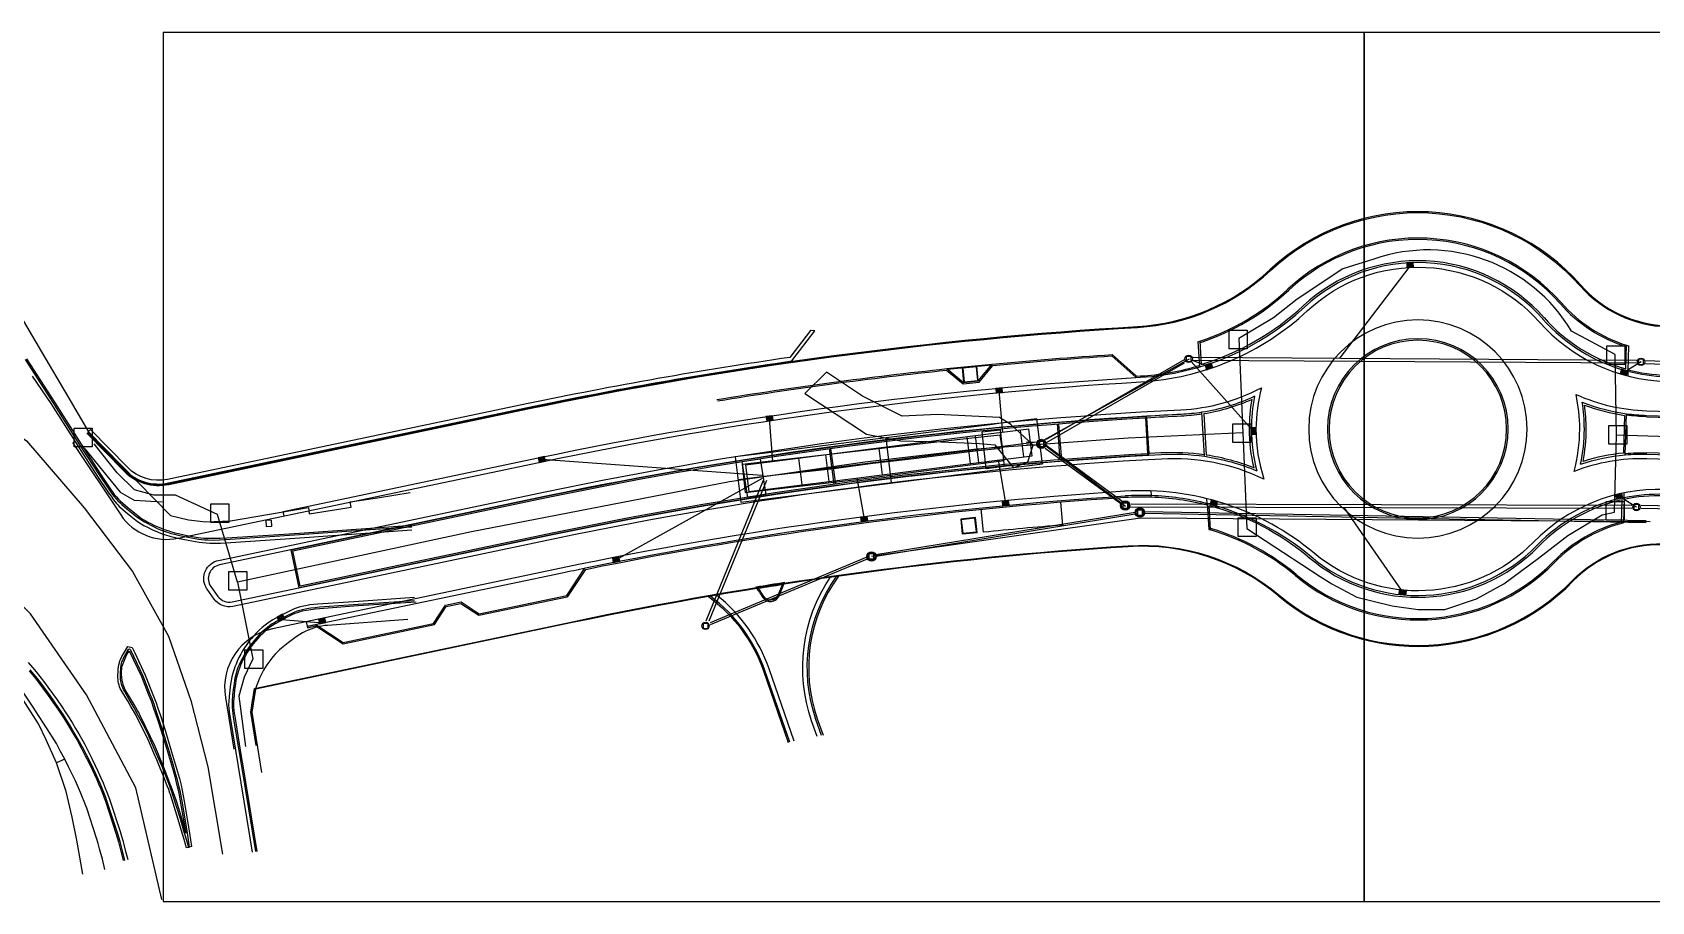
# Model space of a CAD drawing. Header units: millimetres. Extents: x 229854 to 231132, y 144419 to 144704.
# Drawn here: x 230154.3 to 230329.3, y 144479.1 to 144573.1 of the extents above; entities that cross this region are included whole.
import ezdxf

# ---------------------------------------------------------------- set-up
doc = ezdxf.new("R2010")
doc.units = ezdxf.units.MM
for name, color, linetype in [('Fond de plan1', 7, 'Continuous'), ('G - Axes BO1', 4, 'Continuous'), ('G - Bde contrebutage', 191, 'Continuous'), ('G - BO2', 5, 'Continuous'), ('G - Bordure', 40, 'Continuous'), ('G - CV', 151, 'Continuous'), ('G - Eg2302 - Av', 1, 'Continuous'), ('G - Egout EU', 22, 'Continuous'), ('G - Egout_EP', 5, 'Continuous'), ('G - Elec - CT', 62, 'Continuous'), ('G - Elec - gaine', 191, 'Continuous'), ('G - FE', 160, 'Continuous'), ('G - Mur', 1, 'Continuous'), ('G - revêtement', 252, 'Continuous'), ('G - surlargeur BO 1m1', 3, 'Continuous'), ('R - Lots terre - Lot 7', 235, 'Continuous'), ('R - Lots terre - Lot 8', 6, 'Continuous'), ('x- bassin 55m', 8, 'Continuous'), ('x-bassin 1', 8, 'Continuous'), ('x-dalle de repartition', 8, 'Continuous'), ('z-tunnel', 8, 'Continuous')]:
    doc.layers.add(name, color=color, linetype=linetype)

msp = doc.modelspace()

# ---------------------------------------------------------------- linework, layer by layer
at = {"layer": 'Fond de plan1'}
for points in [[(230139.53, 144563.93), (230139.43, 144563.87), (230145.05, 144555.43), (230148.67, 144549.74), (230152.08, 144543.96), (230155.24, 144538.56), (230158.11, 144533.73), (230160.32, 144529.93), (230169.18, 144520.88), (230171.14, 144520.4), (230173.01, 144520.18), (230175.68, 144520.29), (230184.1, 144521.72), (230184.2, 144521.05), (230188.72, 144521.78), (230188.63, 144522.34), (230191.57, 144522.79), (230195.1, 144523.37)], [(230071.01, 144540.91), (230083.06, 144542.06), (230092.38, 144542.59), (230102.75, 144543.35), (230108.8, 144543.74), (230116.97, 144543.86), (230124.2, 144542.75), (230132.57, 144540.6), (230140.24, 144537.22), (230147.08, 144533.57), (230153.61, 144528.96), (230159.86, 144521.69), (230165.09, 144514.81), (230168.97, 144507.83), (230171.38, 144500.86), (230173.22, 144493.69), (230174.81, 144484.25)], [(230153.49, 144537.75), (230156.46, 144533.08), (230159.37, 144528.53), (230161.47, 144525.27), (230162.6, 144523.6), (230162.83, 144523.28), (230163.07, 144522.97), (230163.32, 144522.67), (230163.51, 144522.46), (230163.71, 144522.26), (230163.92, 144522.07), (230164.46, 144521.61), (230165.01, 144521.16), (230165.57, 144520.73), (230165.84, 144520.54), (230166.11, 144520.35), (230166.39, 144520.18), (230166.73, 144519.99), (230167.07, 144519.81), (230167.42, 144519.64), (230167.77, 144519.48), (230168.13, 144519.33), (230168.49, 144519.19), (230168.86, 144519.06), (230169.24, 144518.94), (230169.63, 144518.84), (230170.03, 144518.74), (230171.12, 144518.53), (230172.21, 144518.33), (230172.56, 144518.28), (230172.91, 144518.24), (230173.25, 144518.23), (230173.88, 144518.22), (230174.5, 144518.24), (230175.12, 144518.27), (230183.14, 144518.81), (230190.78, 144519.35), (230195.28, 144519.66)], [(230153.63, 144537.83), (230156.64, 144533.11), (230159.52, 144528.6), (230161.62, 144525.34), (230162.71, 144523.71), (230162.91, 144523.43), (230163.12, 144523.15), (230163.35, 144522.88), (230163.57, 144522.64), (230163.79, 144522.41), (230164.03, 144522.2), (230164.58, 144521.74), (230165.13, 144521.29), (230165.69, 144520.85), (230165.93, 144520.67), (230166.18, 144520.49), (230166.44, 144520.33), (230166.75, 144520.16), (230167.07, 144519.99), (230167.4, 144519.83), (230167.72, 144519.68), (230168.11, 144519.52), (230168.5, 144519.37), (230168.89, 144519.24), (230169.29, 144519.11), (230169.68, 144519), (230170.07, 144518.91), (230171.13, 144518.69), (230172.19, 144518.49), (230172.49, 144518.45), (230172.78, 144518.42), (230173.08, 144518.41), (230173.82, 144518.41), (230174.55, 144518.43), (230175.28, 144518.47), (230183.15, 144518.96), (230190.81, 144519.49), (230195.28, 144519.84)], [(230154.25, 144535.95), (230156.24, 144532.99), (230159.18, 144528.39), (230161.31, 144525.1), (230162.49, 144523.34), (230162.77, 144522.95), (230163.05, 144522.56), (230163.35, 144522.18), (230163.49, 144522.01), (230163.64, 144521.86), (230163.79, 144521.72), (230164.34, 144521.25), (230164.89, 144520.8), (230165.46, 144520.36), (230165.73, 144520.16), (230166.02, 144519.98), (230166.32, 144519.8), (230166.77, 144519.56), (230167.24, 144519.33), (230167.72, 144519.13), (230168.18, 144518.94), (230168.64, 144518.78), (230169.11, 144518.63), (230169.54, 144518.52), (230169.96, 144518.42), (230171.12, 144518.2), (230172.29, 144518), (230172.67, 144517.94), (230173.05, 144517.91), (230173.43, 144517.89), (230174.02, 144517.88), (230174.6, 144517.89), (230175.19, 144517.93), (230183.19, 144518.47), (230190.78, 144518.99), (230195.3, 144519.33)], [(230168.26, 144479.33), (230165.46, 144491.43), (230160.13, 144501.48), (230154.06, 144510.23), (230147.94, 144516.27), (230142.31, 144520.29), (230136.34, 144523.15), (230129.42, 144525.66), (230120.74, 144528.72), (230113.13, 144530.94), (230107.77, 144531.69), (230098.82, 144532.15), (230091.36, 144532.67), (230082.05, 144532.28), (230073.88, 144532.34), (230052.65, 144530.52), (230039.45, 144526.6), (230033.06, 144524.17), (230026.44, 144520.53), (230019.26, 144515.85), (230005.5, 144507.82), (230013.05, 144517.66)], [(230154.91, 144498.34), (230151.7, 144503.37), (230150.3, 144505.03), (230147.8, 144507.71), (230145.37, 144509.98), (230143.35, 144511.63), (230143.4, 144511.72), (230142.01, 144512.68), (230141.91, 144512.57), (230138.98, 144514.37), (230135.41, 144516.11), (230132.61, 144517.18), (230129.67, 144518.06)], [(230195.57, 144512), (230189.54, 144511.58), (230185.14, 144511.29), (230184.7, 144511.25), (230184.27, 144511.2), (230183.83, 144511.12), (230183.4, 144511.03), (230183.09, 144510.95), (230182.79, 144510.85), (230182.49, 144510.74), (230182.2, 144510.61), (230181.55, 144510.29), (230180.91, 144509.95), (230180.27, 144509.59), (230179.98, 144509.41), (230179.7, 144509.22), (230179.42, 144509.01), (230179.1, 144508.75), (230178.79, 144508.47), (230178.49, 144508.18), (230178.21, 144507.87), (230177.94, 144507.56), (230177.68, 144507.24), (230177.44, 144506.91), (230177.21, 144506.56), (230176.99, 144506.22), (230176.79, 144505.86), (230176.59, 144505.5), (230176.42, 144505.13), (230176.28, 144504.81), (230176.15, 144504.49), (230176.03, 144504.16), (230175.93, 144503.82), (230175.83, 144503.43), (230175.75, 144503.03), (230175.68, 144502.63), (230175.6, 144501.98), (230175.53, 144501.33), (230175.49, 144500.68), (230175.48, 144500.48), (230175.48, 144500.29), (230175.49, 144500.09), (230175.53, 144499.73), (230175.57, 144499.38), (230175.63, 144499.02), (230176.52, 144493.72), (230178.01, 144484.48)], [(230195.58, 144511.66), (230189.47, 144511.24), (230185.31, 144510.95), (230184.85, 144510.9), (230184.38, 144510.85), (230183.92, 144510.77), (230183.46, 144510.68), (230183.17, 144510.61), (230182.89, 144510.52), (230182.61, 144510.41), (230182.33, 144510.29), (230181.7, 144509.97), (230181.08, 144509.65), (230180.46, 144509.31), (230180.19, 144509.14), (230179.92, 144508.96), (230179.67, 144508.77), (230179.37, 144508.51), (230179.07, 144508.25), (230178.79, 144507.97), (230178.52, 144507.69), (230178.26, 144507.39), (230178.01, 144507.08), (230177.77, 144506.77), (230177.54, 144506.44), (230177.33, 144506.1), (230177.12, 144505.75), (230176.93, 144505.39), (230176.75, 144505.03), (230176.61, 144504.73), (230176.49, 144504.42), (230176.38, 144504.11), (230176.28, 144503.79), (230176.19, 144503.44), (230176.12, 144503.08), (230176.06, 144502.71), (230175.97, 144502.07), (230175.91, 144501.43), (230175.86, 144500.79), (230175.85, 144500.57), (230175.85, 144500.35), (230175.86, 144500.12), (230175.89, 144499.78), (230175.93, 144499.43), (230175.98, 144499.08), (230176.86, 144493.77), (230178.37, 144484.55)], [(230195.75, 144511.51), (230189.47, 144511.09), (230185.29, 144510.78), (230184.82, 144510.74), (230184.36, 144510.68), (230183.89, 144510.6), (230183.43, 144510.51), (230183.17, 144510.44), (230182.9, 144510.36), (230182.64, 144510.26), (230182.39, 144510.15), (230181.75, 144509.83), (230181.13, 144509.49), (230180.51, 144509.14), (230180.23, 144508.97), (230179.95, 144508.78), (230179.69, 144508.57), (230179.41, 144508.33), (230179.13, 144508.08), (230178.87, 144507.82), (230178.61, 144507.54), (230178.37, 144507.27), (230178.14, 144506.99), (230177.92, 144506.7), (230177.71, 144506.4), (230177.5, 144506.07), (230177.29, 144505.72), (230177.1, 144505.37), (230176.92, 144505.01), (230176.78, 144504.7), (230176.65, 144504.38), (230176.53, 144504.06), (230176.43, 144503.73), (230176.34, 144503.38), (230176.27, 144503.02), (230176.21, 144502.66), (230176.13, 144502.04), (230176.06, 144501.41), (230176.01, 144500.79), (230176, 144500.59), (230176, 144500.39), (230176.01, 144500.19), (230176.05, 144499.83), (230176.09, 144499.47), (230176.14, 144499.12), (230176.83, 144494.81), (230177, 144493.81), (230178.52, 144484.55)], [(230194.84, 144509.64), (230186.17, 144508.99), (230185.87, 144508.96), (230185.56, 144508.92), (230185.26, 144508.86), (230184.96, 144508.78), (230184.67, 144508.7), (230184.38, 144508.59), (230184.07, 144508.47), (230183.77, 144508.32), (230183.47, 144508.17), (230183.18, 144508), (230182.9, 144507.82), (230182.63, 144507.63), (230181.91, 144507.09), (230181.2, 144506.53), (230180.97, 144506.33), (230180.75, 144506.12), (230180.5, 144505.86), (230180.27, 144505.58), (230180.04, 144505.3), (230179.82, 144505.01), (230179.62, 144504.74), (230179.44, 144504.45), (230179.26, 144504.16), (230179.1, 144503.87), (230178.95, 144503.58), (230178.82, 144503.29), (230178.7, 144502.99), (230178.5, 144502.46), (230178.32, 144501.91), (230178.15, 144501.37), (230178.09, 144501.12), (230178.03, 144500.86), (230177.98, 144500.6), (230177.95, 144500.35), (230177.94, 144500.16), (230177.94, 144499.98), (230177.95, 144499.79), (230177.97, 144499.61), (230179.02, 144493.08)], [(230153.79, 144504.98), (230154.27, 144504.42), (230154.68, 144503.95), (230155.07, 144503.46), (230155.45, 144502.97), (230155.95, 144502.3), (230156.44, 144501.62), (230156.93, 144500.94), (230157.4, 144500.25), (230157.87, 144499.55), (230158.23, 144498.99), (230158.59, 144498.42), (230158.94, 144497.84), (230159.28, 144497.26), (230159.61, 144496.68), (230159.88, 144496.18), (230160.14, 144495.68), (230160.4, 144495.18), (230160.73, 144494.51), (230161.05, 144493.84), (230161.36, 144493.17), (230161.66, 144492.5), (230161.9, 144491.95), (230162.14, 144491.39), (230162.32, 144490.95), (230162.5, 144490.5), (230162.61, 144490.19), (230163.76, 144486.69), (230163.91, 144486.21), (230164.05, 144485.72), (230164.31, 144484.7), (230164.57, 144483.68)], [(230153.91, 144504.09), (230154.27, 144503.66), (230154.62, 144503.22), (230154.97, 144502.78), (230155.48, 144502.09), (230155.98, 144501.4), (230156.48, 144500.7), (230157, 144499.94), (230157.51, 144499.18), (230157.85, 144498.65), (230158.18, 144498.11), (230158.64, 144497.34), (230159.09, 144496.57), (230159.54, 144495.74), (230159.97, 144494.9), (230160.35, 144494.16), (230160.71, 144493.41), (230160.97, 144492.87), (230161.22, 144492.31), (230161.42, 144491.85), (230161.62, 144491.38), (230161.83, 144490.86), (230162.03, 144490.34), (230162.16, 144489.98), (230163.3, 144486.52), (230163.44, 144486.05), (230163.57, 144485.58), (230163.84, 144484.58), (230164.09, 144483.57)], [(230164.25, 144483.58), (230164, 144484.6), (230163.74, 144485.62), (230163.61, 144486.1), (230163.46, 144486.57), (230162.32, 144490), (230162.19, 144490.38), (230161.98, 144490.92), (230161.77, 144491.45), (230161.58, 144491.9), (230161.38, 144492.36), (230161.13, 144492.92), (230160.87, 144493.48), (230160.5, 144494.24), (230160.12, 144494.99), (230159.68, 144495.83), (230159.22, 144496.66), (230158.76, 144497.46), (230158.29, 144498.26), (230157.95, 144498.79), (230157.61, 144499.32), (230157.14, 144500.03), (230156.66, 144500.73), (230156.18, 144501.42), (230155.69, 144502.1), (230155.19, 144502.77), (230154.81, 144503.25), (230154.43, 144503.72), (230154.04, 144504.19)], [(230162.11, 144482.6), (230161.83, 144483.71), (230161.53, 144484.82), (230161.37, 144485.4), (230161.19, 144485.97), (230160.14, 144489.21), (230160.04, 144489.47), (230159.87, 144489.93), (230159.69, 144490.39), (230159.47, 144490.91), (230159.25, 144491.42), (230158.92, 144492.17), (230158.57, 144492.9), (230158.18, 144493.71), (230157.77, 144494.51), (230157.32, 144495.36), (230156.86, 144496.21), (230156.62, 144496.61), (230156.38, 144497), (230156.19, 144497.29), (230154.99, 144499.15), (230154.27, 144500.25), (230152.48, 144502.97)], [(230157.77, 144494.51), (230156.87, 144494.11), (230155.74, 144496.63), (230154.91, 144498.34)], [(230159.7, 144482.1), (230159.08, 144485.76), (230158.57, 144488.26), (230157.92, 144491.04), (230156.87, 144494.11)]]:
    msp.add_lwpolyline(points, dxfattribs=at)
for points in [[(230180.07, 144520.37), (230180.11, 144519.69), (230179.56, 144519.64), (230179.52, 144520.4)], [(230166.44, 144503.59), (230167.2, 144501.71), (230167.42, 144501.16), (230167.63, 144500.6), (230167.84, 144500.04), (230168.1, 144499.24), (230168.36, 144498.45), (230168.61, 144497.65), (230169.2, 144495.68), (230169.75, 144493.87), (230169.96, 144493.15), (230170.15, 144492.43), (230170.33, 144491.7), (230170.46, 144491.13), (230170.57, 144490.56), (230170.68, 144489.99), (230171.25, 144486.53), (230171.46, 144485.07), (230171.23, 144485.01), (230171.16, 144484.98), (230170.94, 144484.94), (230170.6, 144486.09), (230170.51, 144486.42), (230170.02, 144488.01), (230169.18, 144490.7), (230169.13, 144490.86), (230169, 144491.25), (230168.85, 144491.64), (230168.44, 144492.68), (230168.02, 144493.72), (230167.72, 144494.45), (230167.41, 144495.17), (230167.11, 144495.86), (230166.8, 144496.55), (230166.63, 144496.92), (230165.5, 144499.22), (230165.4, 144499.39), (230165.31, 144499.57), (230164.92, 144500.22), (230164.53, 144500.88), (230163.97, 144501.79), (230163.87, 144501.97), (230163.77, 144502.16), (230163.69, 144502.36), (230163.63, 144502.56), (230163.58, 144502.74), (230163.54, 144502.93), (230163.52, 144503.11), (230163.51, 144503.3), (230163.51, 144503.62), (230163.53, 144503.94), (230163.55, 144504.25), (230163.58, 144504.5), (230163.62, 144504.74), (230163.67, 144504.98), (230163.71, 144505.15), (230163.78, 144505.31), (230163.93, 144505.62), (230164.11, 144505.93), (230164.58, 144506.72), (230165.05, 144506.58), (230165.35, 144506.01)], [(230166.19, 144503.53), (230166.93, 144501.67), (230167.16, 144501.08), (230167.38, 144500.49), (230167.58, 144499.9), (230167.84, 144499.14), (230168.09, 144498.38), (230168.33, 144497.61), (230168.93, 144495.66), (230169.47, 144493.87), (230169.68, 144493.15), (230169.88, 144492.42), (230170.07, 144491.69), (230170.19, 144491.13), (230170.31, 144490.56), (230170.41, 144489.99), (230170.98, 144486.54), (230171.23, 144485.01), (230171.16, 144484.98), (230170.8, 144486.18), (230170.64, 144486.72), (230170.5, 144487.26), (230170.39, 144487.67), (230170.27, 144488.07), (230169.46, 144490.62), (230169.38, 144490.88), (230169.19, 144491.39), (230169, 144491.9), (230168.65, 144492.81), (230168.28, 144493.72), (230168.2, 144493.93), (230167.07, 144496.52), (230166.81, 144497.12), (230166.53, 144497.7), (230166.23, 144498.28), (230165.75, 144499.19), (230165.25, 144500.09), (230164.74, 144500.98), (230164.21, 144501.89), (230164.12, 144502.07), (230164.03, 144502.25), (230163.96, 144502.43), (230163.9, 144502.63), (230163.85, 144502.8), (230163.82, 144502.98), (230163.8, 144503.17), (230163.79, 144503.35), (230163.79, 144503.65), (230163.8, 144503.94), (230163.82, 144504.24), (230163.84, 144504.46), (230163.87, 144504.69), (230163.91, 144504.92), (230163.94, 144505.03), (230163.99, 144505.14), (230164.15, 144505.5), (230164.33, 144505.85), (230164.61, 144506.39), (230164.76, 144506.44), (230164.86, 144506.33)], [(230166.05, 144503.45), (230166.79, 144501.59), (230167.09, 144500.82), (230167.37, 144500.03), (230167.78, 144498.82), (230168.17, 144497.6), (230168.75, 144495.71), (230169.3, 144493.92), (230169.49, 144493.28), (230169.66, 144492.64), (230169.82, 144492), (230169.98, 144491.32), (230170.12, 144490.65), (230170.25, 144489.97), (230170.87, 144486.51), (230170.42, 144488.09), (230170.12, 144489.09), (230169.81, 144490.09), (230169.67, 144490.5), (230169.53, 144490.9), (230168.55, 144493.45), (230168.43, 144493.74), (230168.13, 144494.48), (230167.81, 144495.22), (230167.52, 144495.91), (230167.22, 144496.59), (230167.05, 144496.95), (230165.88, 144499.33), (230165.76, 144499.57), (230165.64, 144499.79), (230165.26, 144500.43), (230164.88, 144501.07), (230164.37, 144501.91), (230164.26, 144502.1), (230164.17, 144502.3), (230164.1, 144502.5), (230164.03, 144502.79), (230163.97, 144503.08), (230163.93, 144503.37), (230163.91, 144503.69), (230163.91, 144504.01), (230163.93, 144504.32), (230163.95, 144504.51), (230164, 144504.69), (230164.06, 144504.86), (230164.45, 144505.77), (230164.73, 144506.24)]]:
    msp.add_lwpolyline(points, close=True, dxfattribs=at)
at = {"layer": 'G - Axes BO1'}
for points in [[(230230.55, 144524.77), (230263.16, 144528.89)], [(230247.16, 144524.4), (230246.55, 144529.26)]]:
    msp.add_lwpolyline(points, dxfattribs=at)
at = {"layer": 'G - Bde contrebutage'}
for points in [[(230326.74, 144536.48, 0.056664), (230330.88, 144535.89), (230332.71, 144535.84)], [(230173.04, 144513.08, -0.506548), (230174.38, 144516.02), (230209.7, 144523.43, -0.039382), (230278.42, 144532.3, 0.108664), (230287.13, 144534.67)], [(230287.13, 144534.67, 0.064333), (230286.55, 144530.22, 0.078782), (230287.41, 144524.81)], [(230286.4, 144533.76, -0.069481), (230280.71, 144532.03)], [(230286.4, 144533.76, 0.049441), (230286.05, 144530.22, 0.063518), (230286.63, 144525.7)], [(230320.94, 144525.63, 0.066458), (230321.55, 144530.22, 0.05381), (230321.15, 144533.96)], [(230321.15, 144533.96, 0.098929), (230328.79, 144532.2), (230344.08, 144531.76), (230350.08, 144531.59), (230351.57, 144531.55), (230357.07, 144531.39), (230375.06, 144530.87), (230393.06, 144530.36), (230400.05, 144530.16), (230406.05, 144529.99, 0.006146), (230417.08, 144529.9)], [(230321.65, 144526.42, 0.053238), (230322.05, 144530.22, 0.040613), (230321.82, 144533.13)], [(230321.82, 144533.13, 0.060644), (230326.61, 144531.88)], [(230274.73, 144531.6, 0.037261), (230209.8, 144522.95), (230174.48, 144515.53, 0.539721), (230173.56, 144513.19), (230173.56, 144513.19)], [(230280.71, 144532.03, -0.026478), (230278.45, 144531.8, 0.002117), (230274.73, 144531.6)], [(230326.61, 144531.88, 0.026503), (230328.77, 144531.7), (230332.59, 144531.59)], [(230287.41, 144524.81, 0.124795), (230276.32, 144526.98, 0.03802), (230210.76, 144518.35), (230175.95, 144511.04, -0.298937), (230173.91, 144511.84), (230173.15, 144512.91, -0.026051), (230173.04, 144513.08)], [(230173.56, 144513.19), (230174.32, 144512.13, 0.298937), (230175.85, 144511.53), (230210.66, 144518.84, -0.03726), (230274.97, 144527.41)], [(230274.97, 144527.41), (230276.29, 144527.48, -0.050896), (230280.98, 144527.27)], [(230280.98, 144527.27, -0.062548), (230286.63, 144525.7)], [(230417.11, 144524.7, -0.00617), (230405.9, 144524.79), (230399.9, 144524.96), (230392.91, 144525.16), (230374.92, 144525.67), (230356.92, 144526.19), (230351.42, 144526.35), (230349.93, 144526.39), (230343.93, 144526.56), (230328.8, 144527, 0.100759), (230320.94, 144525.63)], [(230321.65, 144526.42, -0.060455), (230326.48, 144527.43)], [(230326.48, 144527.43, -0.028501), (230328.82, 144527.5), (230332.47, 144527.39)], [(230281.28, 144522.16, 0.053846), (230275.22, 144523.03)], [(230326.35, 144522.81, -0.058931), (230330.68, 144523.19), (230332.35, 144523.14)]]:
    msp.add_lwpolyline(points, format="xyb", dxfattribs=at)
at = {"layer": 'G - BO2'}
msp.add_lwpolyline([(230262.35, 144527.33), (230261.98, 144530.21), (230259.11, 144529.84), (230258.21, 144529.73), (230242.94, 144527.8), (230234.24, 144526.69), (230231.36, 144526.33), (230231.72, 144523.45), (230234.6, 144523.82), (230243.3, 144524.92), (230258.57, 144526.85), (230259.47, 144526.97)], close=True, dxfattribs=at)
for points in [[(230255.7, 144526.49), (230255.33, 144529.37)], [(230256.59, 144526.6), (230256.23, 144529.48)], [(230261.45, 144527.22), (230261.09, 144530.09)], [(230246.18, 144525.28), (230245.81, 144528.16)], [(230237.48, 144524.18), (230237.11, 144527.06)], [(230240.42, 144524.55), (230240.06, 144527.43)]]:
    msp.add_lwpolyline(points, dxfattribs=at)
at = {"layer": 'G - Bordure'}
for points in [[(230160.14, 144529.79), (230164.16, 144525.69, 0.257967), (230169, 144524.24), (230207.82, 144532.39, -0.03697), (230273.74, 144541.21, 0.174325), (230288.11, 144547.35, -0.421806), (230321.59, 144545.71, 0.207564), (230331.03, 144541.29), (230344.34, 144540.91), (230350.34, 144540.74), (230351.84, 144540.69), (230357.33, 144540.54), (230375.33, 144540.02), (230393.32, 144539.51), (230406.31, 144539.14, 0.006104), (230417.04, 144539.05)], [(230321.67, 144545.78, 0.421806), (230288.05, 144547.43)], [(230319.53, 144543.89, 0.421806), (230289.99, 144545.34)], [(230319.42, 144543.79, 0.421806), (230290.09, 144545.23)], [(230273.73, 144541.31, 0.174325), (230288.05, 144547.43)], [(230317.7, 144542.26, 0.422051), (230291.65, 144543.54)], [(230280.47, 144539.71, 0.108214), (230289.99, 144545.34)], [(230280.48, 144539.56, 0.108546), (230290.09, 144545.23)], [(230321.67, 144545.78, 0.207564), (230331.04, 144541.39)], [(230280.47, 144539.72), (230280.62, 144537.19, 0.113992), (230291.66, 144543.55)], [(230319.42, 144543.79, 0.136615), (230326.62, 144539.12)], [(230319.53, 144543.89, 0.135934), (230326.62, 144539.28)], [(230317.69, 144542.27, 0.145632), (230326.55, 144536.74), (230326.62, 144539.28), (230326.82, 144539.21), (230326.74, 144536.48)], [(230160.21, 144529.86), (230164.23, 144525.76, 0.257986), (230168.98, 144524.34), (230207.8, 144532.49, -0.036972), (230273.74, 144541.31)], [(230228.26, 144533.41, -0.014038), (230253.13, 144536.75), (230254.94, 144535.27), (230256.53, 144535.43), (230258.01, 144537.24, -0.007287), (230271, 144538.28), (230273.64, 144535.94)], [(230228.35, 144533.27, -0.013968), (230253.08, 144536.59), (230254.89, 144535.11), (230256.61, 144535.29), (230258.09, 144537.1, -0.007217), (230270.95, 144538.13), (230273.58, 144535.79)], [(230274.47, 144535.99, 0.053471), (230280.42, 144537.08)], [(230326.75, 144536.64, 0.057137), (230330.88, 144536.04), (230332.72, 144535.99)], [(230274.73, 144531.45, -0.002117), (230278.46, 144531.65, 0.026308), (230280.72, 144531.88)], [(230328.77, 144531.55, -0.02631), (230326.6, 144531.73)], [(230280.98, 144527.42, 0.050569), (230276.28, 144527.63), (230274.96, 144527.56)], [(230326.49, 144527.58, -0.028293), (230328.82, 144527.65)], [(230214.08, 144515.05, -0.034129), (230272.4, 144522.84, -0.024979), (230275.23, 144522.88), (230275.22, 144523.03)], [(230275.23, 144522.88, -0.054154), (230281.29, 144522.01)], [(230326.35, 144522.81), (230326.27, 144520.07), (230326.07, 144520.02), (230326.14, 144522.56, 0.144964), (230317.06, 144517.5)], [(230326.34, 144522.65, -0.059423), (230330.67, 144523.04), (230332.34, 144522.99)], [(230281.28, 144522.16), (230281.44, 144519.37), (230281.64, 144519.31), (230281.49, 144521.96, -0.111724), (230292.38, 144516.26)], [(230290.9, 144514.5, 0.102226), (230281.63, 144519.47)], [(230290.81, 144514.38, 0.101697), (230281.64, 144519.31)], [(230326.07, 144520.17, 0.135587), (230318.71, 144515.89)], [(230326.07, 144520.02, 0.134878), (230318.81, 144515.78)], [(230178.47, 144496), (230177.87, 144499.61), (230178.29, 144502.18), (230212.64, 144509.39, -0.035617), (230272.73, 144517.6, -0.192565), (230289.04, 144512.27, 0.391565), (230320.78, 144513.86, -0.209272), (230330.52, 144517.79), (230343.67, 144517.42), (230349.66, 144517.25), (230351.16, 144517.2), (230356.66, 144517.05), (230374.66, 144516.53), (230392.65, 144516.02), (230405.69, 144515.65, 0.006185), (230417.14, 144515.55)], [(230272.74, 144517.5, 0.035617), (230212.67, 144509.29), (230178.38, 144502.09), (230177.97, 144499.61), (230178.56, 144496.01)], [(230288.98, 144512.19, 0.192565), (230272.74, 144517.5)], [(230292.24, 144516.38, 0.394587), (230317.07, 144517.5)], [(230330.52, 144517.7, 0.209272), (230320.85, 144513.79)], [(230290.81, 144514.38, 0.391565), (230318.81, 144515.78)], [(230290.9, 144514.5, 0.391565), (230318.71, 144515.89)], [(230239.59, 144497.08), (230238.98, 144498.83, -0.24302), (230241.19, 144514.28), (230241.4, 144514.31, 0.245259), (230239.12, 144498.88), (230239.74, 144497.11)], [(230288.98, 144512.19, 0.391565), (230320.85, 144513.79)], [(230236.14, 144496.35), (230233.44, 144504.11, 0.149675), (230227.56, 144512.15), (230227.35, 144512.11, -0.151836), (230233.3, 144504.06), (230235.99, 144496.32)]]:
    msp.add_lwpolyline(points, format="xyb", dxfattribs=at)
for points in [[(230313.82, 144530.22, 1), (230294.28, 144530.22, 1)], [(230313.65, 144530.22, 1), (230294.45, 144530.22, 1)], [(230281.18, 144527.44, -0.05664), (230286.34, 144526.04, -0.058067), (230285.85, 144530.22, -0.044122), (230286.13, 144533.42, -0.062915), (230280.92, 144531.86)], [(230321.91, 144526.72, 0.048452), (230322.25, 144530.22, 0.035833), (230322.07, 144532.82, 0.054256), (230326.4, 144531.7), (230326.29, 144527.62, 0.054084)], [(230274.82, 144527.4, 0.037174), (230210.66, 144518.84), (230183.1, 144513.05), (230182.24, 144517.16), (230209.8, 144522.95, -0.037176), (230274.58, 144531.59, -0.414517), (230274.73, 144531.45), (230274.96, 144527.56, -0.413907)], [(230274.81, 144527.55, 0.037174), (230210.63, 144518.98), (230183.22, 144513.23), (230182.42, 144517.04), (230209.83, 144522.8, -0.037176), (230274.59, 144531.44)], [(230235.6, 144513.61, 0.001854), (230232.48, 144513.12, -0.014544), (230233.22, 144512.02, 0.616026), (230235, 144512.2, -0.017911)], [(230235.35, 144513.42, 0.014663), (230234.86, 144512.25, -0.616026), (230233.34, 144512.1, 0.011901), (230232.74, 144513.01, -0.001548)]]:
    msp.add_lwpolyline(points, format="xyb", close=True, dxfattribs=at)
for points in [[(230280.27, 144539.65), (230280.47, 144539.71)], [(230280.27, 144539.65), (230280.43, 144536.93)], [(230253.13, 144536.75), (230258.01, 144537.24)], [(230253.2, 144536.7), (230257.96, 144537.17)], [(230273.64, 144535.94), (230274.05, 144535.97)], [(230274.05, 144535.97), (230274.47, 144535.99), (230274.48, 144535.85)], [(230274.97, 144527.41), (230274.73, 144531.57)], [(230280.98, 144527.27), (230280.71, 144532.03)], [(230326.48, 144527.43), (230326.61, 144531.88)], [(230328.77, 144531.55), (230332.59, 144531.44)], [(230265.04, 144530.78), (230265.36, 144526.89)], [(230265.19, 144530.79), (230265.51, 144526.9)], [(230240.96, 144524.24), (230240.43, 144528.1)], [(230241.11, 144524.26), (230240.58, 144528.12)], [(230332.48, 144527.54), (230328.82, 144527.65)], [(230183.98, 144508.89), (230184.01, 144508.74), (230184.89, 144508.93), (230187.85, 144506.99), (230197.73, 144509.07), (230199.01, 144511.03), (230200.58, 144511.36), (230202.54, 144510.08), (230212.08, 144512.08), (230212.14, 144512.1), (230214.08, 144515.05)], [(230184.12, 144508.92), (230184.92, 144509.09), (230187.88, 144507.15), (230197.64, 144509.2), (230198.92, 144511.17), (230200.61, 144511.52), (230202.57, 144510.24), (230212.05, 144512.23), (230212.05, 144512.23), (230213.95, 144515.13)]]:
    msp.add_lwpolyline(points, dxfattribs=at)
for points in [[(230254.94, 144535.27), (230256.53, 144535.43), (230256.37, 144537.02), (230254.78, 144536.86)], [(230254.99, 144535.34), (230256.47, 144535.48), (230256.32, 144536.96), (230254.85, 144536.81)], [(230256.22, 144520.64), (230254.63, 144520.48), (230254.8, 144518.89), (230256.39, 144519.05)], [(230256.17, 144520.58), (230254.69, 144520.42), (230254.85, 144518.95), (230256.32, 144519.11)]]:
    msp.add_lwpolyline(points, close=True, dxfattribs=at)
at = {"layer": 'G - CV'}
for points in [[(230279.67, 144537.81, -1), (230278.87, 144537.81, -1)], [(230328.58, 144537.49, -1), (230327.78, 144537.49, -1)], [(230263.85, 144528.61, -1), (230262.85, 144528.61, -1)], [(230263.75, 144528.61, -1), (230262.95, 144528.61, -1)], [(230272.91, 144521.95, -1), (230271.91, 144521.95, -1)], [(230272.81, 144521.95, -1), (230272.01, 144521.95, -1)], [(230274.5, 144521.19, -1), (230273.5, 144521.19, -1)], [(230274.4, 144521.19, -1), (230273.6, 144521.19, -1)], [(230328.08, 144521.79, -1), (230327.28, 144521.79, -1)], [(230245.48, 144516.44, -1), (230244.48, 144516.44, -1)], [(230245.38, 144516.44, -1), (230244.58, 144516.44, -1)], [(230227.44, 144508.94, -1), (230226.64, 144508.94, -1)]]:
    msp.add_lwpolyline(points, format="xyb", close=True, dxfattribs=at)
for points in [[(230279, 144537.54), (230279.54, 144537.54), (230279.54, 144538.08), (230279, 144538.08)], [(230327.9, 144537.21), (230328.45, 144537.21), (230328.45, 144537.76), (230327.9, 144537.76)], [(230263.08, 144528.34), (230263.62, 144528.34), (230263.62, 144528.89), (230263.08, 144528.89)], [(230272.14, 144521.68), (230272.68, 144521.68), (230272.68, 144522.22), (230272.14, 144522.22)], [(230273.73, 144520.92), (230274.27, 144520.92), (230274.27, 144521.46), (230273.73, 144521.46)], [(230327.41, 144521.52), (230327.95, 144521.52), (230327.95, 144522.06), (230327.41, 144522.06)], [(230244.71, 144516.17), (230245.25, 144516.17), (230245.25, 144516.71), (230244.71, 144516.71)], [(230226.77, 144508.66), (230227.31, 144508.66), (230227.31, 144509.21), (230226.77, 144509.21)]]:
    msp.add_lwpolyline(points, close=True, dxfattribs=at)
at = {"layer": 'G - Eg2302 - Av'}
for points in [[(230303.07, 144547.69), (230295.6, 144537.91)], [(230303, 144547.74), (230302.98, 144548.14)], [(230303.05, 144548.14), (230303.07, 144547.74)], [(230303.15, 144547.75), (230303.12, 144548.15)], [(230303.2, 144548.15), (230303.22, 144547.75)], [(230303.3, 144547.75), (230303.27, 144548.15)], [(230303.35, 144548.16), (230303.37, 144547.76)], [(230303.45, 144547.76), (230303.42, 144548.16)], [(230279.54, 144537.54), (230286.1, 144530.16)], [(230279.65, 144537.67), (230281.09, 144537.13)], [(230281.31, 144536.73), (230281.19, 144537.11)], [(230281.26, 144537.13), (230281.38, 144536.75)], [(230281.46, 144536.78), (230281.33, 144537.16)], [(230281.4, 144537.18), (230281.53, 144536.8)], [(230281.6, 144536.82), (230281.47, 144537.2)], [(230281.54, 144537.23), (230281.67, 144536.85)], [(230281.74, 144536.87), (230281.61, 144537.25)], [(230326.05, 144536.21), (230326.16, 144536.59)], [(230326.23, 144536.57), (230326.13, 144536.19)], [(230326.2, 144536.17), (230326.31, 144536.55)], [(230326.38, 144536.53), (230326.27, 144536.15)], [(230328.18, 144537.49), (230326.32, 144536.34)], [(230326.34, 144536.13), (230326.45, 144536.51)], [(230326.52, 144536.49), (230326.42, 144536.11)], [(230326.49, 144536.09), (230326.59, 144536.47)], [(230258.58, 144534.18), (230258.54, 144534.58)], [(230258.62, 144534.59), (230258.66, 144534.19)], [(230258.73, 144534.19), (230258.69, 144534.59)], [(230258.77, 144534.6), (230258.81, 144534.2)], [(230258.88, 144534.21), (230258.84, 144534.61)], [(230258.92, 144534.61), (230258.96, 144534.21)], [(230259.03, 144534.22), (230258.99, 144534.62)], [(230259.18, 144529.85), (230258.79, 144534.4)], [(230233.77, 144531.13), (230233.71, 144531.53)], [(230233.78, 144531.54), (230233.84, 144531.14)], [(230233.91, 144531.16), (230233.85, 144531.55)], [(230233.93, 144531.56), (230233.99, 144531.17)], [(230234.3, 144526.7), (230233.96, 144531.36)], [(230234.06, 144531.18), (230234, 144531.57)], [(230234.08, 144531.58), (230234.14, 144531.19)], [(230234.21, 144531.2), (230234.15, 144531.6)], [(230286.5, 144530.25), (230286.1, 144530.24)], [(230286.1, 144530.16), (230286.5, 144530.17)], [(230286.5, 144530.1), (230286.1, 144530.09)], [(230286.1, 144530.01), (230286.5, 144530.02)], [(230286.51, 144529.95), (230286.11, 144529.94)], [(230286.11, 144529.86), (230286.51, 144529.87)], [(230286.51, 144529.8), (230286.11, 144529.79)], [(230209.16, 144526.69), (230209.08, 144527.09)], [(230209.15, 144527.1), (230209.23, 144526.71)], [(230209.31, 144526.73), (230209.22, 144527.12)], [(230209.3, 144527.13), (230209.38, 144526.74)], [(230233.16, 144525.18), (230209.34, 144526.94)], [(230209.45, 144526.76), (230209.37, 144527.15)], [(230209.44, 144527.16), (230209.53, 144526.77)], [(230209.6, 144526.79), (230209.52, 144527.18)], [(230258.66, 144526.86), (230259.48, 144522.21)], [(230233.16, 144524.88), (230217.38, 144516.08)], [(230243.39, 144524.93), (230244.19, 144520.49)], [(230259.28, 144521.99), (230259.24, 144522.39)], [(230259.32, 144522.4), (230259.35, 144522)], [(230259.43, 144522.01), (230259.39, 144522.4)], [(230259.46, 144522.41), (230259.5, 144522.01)], [(230259.58, 144522.02), (230259.54, 144522.42)], [(230259.61, 144522.42), (230259.65, 144522.03)], [(230259.73, 144522.03), (230259.69, 144522.43)], [(230281.83, 144522.48), (230281.73, 144522.09)], [(230281.8, 144522.07), (230281.9, 144522.46)], [(230281.98, 144522.44), (230281.87, 144522.05)], [(230281.94, 144522.03), (230282.05, 144522.42)], [(230282.12, 144522.4), (230282.02, 144522.01)], [(230282.09, 144521.99), (230282.19, 144522.38)], [(230282.27, 144522.36), (230282.16, 144521.97)], [(230325.65, 144522.7), (230325.56, 144523.08)], [(230325.63, 144523.1), (230325.72, 144522.71)], [(230325.8, 144522.73), (230325.71, 144523.12)], [(230325.78, 144523.14), (230325.87, 144522.75)], [(230327.68, 144521.79), (230325.82, 144522.94)], [(230325.94, 144522.76), (230325.85, 144523.15)], [(230325.93, 144523.17), (230326.02, 144522.78)], [(230326.09, 144522.8), (230326, 144523.19)], [(230244, 144520.26), (230243.94, 144520.66)], [(230244.02, 144520.67), (230244.07, 144520.27)], [(230244.14, 144520.28), (230244.09, 144520.68)], [(230244.17, 144520.69), (230244.22, 144520.29)], [(230244.29, 144520.3), (230244.24, 144520.7)], [(230244.32, 144520.71), (230244.37, 144520.31)], [(230244.44, 144520.32), (230244.39, 144520.71)], [(230281.3, 144522.09), (230281.63, 144522.21)], [(230302.27, 144512.81), (230296.09, 144521.73)], [(230217.19, 144515.87), (230217.11, 144516.27)], [(230217.18, 144516.28), (230217.26, 144515.89)], [(230217.33, 144515.9), (230217.26, 144516.3)], [(230217.33, 144516.31), (230217.41, 144515.92)], [(230217.48, 144515.93), (230217.4, 144516.32)], [(230217.48, 144516.34), (230217.55, 144515.95)], [(230217.63, 144515.96), (230217.55, 144516.35)], [(230302.2, 144512.77), (230302.16, 144512.37)], [(230302.23, 144512.36), (230302.27, 144512.76)], [(230302.35, 144512.76), (230302.31, 144512.36)], [(230302.38, 144512.35), (230302.42, 144512.75)], [(230302.5, 144512.74), (230302.46, 144512.34)], [(230302.53, 144512.34), (230302.57, 144512.73)], [(230302.65, 144512.73), (230302.61, 144512.33)], [(230181.14, 144510.07), (230181.33, 144509.71)], [(230181.39, 144509.75), (230181.21, 144510.1)], [(230181, 144509.54), (230180.81, 144509.89)], [(230180.88, 144509.93), (230181.06, 144509.57)], [(230181.13, 144509.61), (230180.94, 144509.96)], [(230181.01, 144510), (230181.19, 144509.64)], [(230181.26, 144509.68), (230181.07, 144510.03)], [(230185.64, 144509.24), (230181.22, 144509.6)], [(230185.41, 144509.24), (230185.33, 144509.63)], [(230185.4, 144509.65), (230185.48, 144509.26)], [(230185.56, 144509.27), (230185.47, 144509.66)], [(230185.55, 144509.68), (230185.63, 144509.29)], [(230185.7, 144509.3), (230185.62, 144509.69)], [(230185.7, 144509.71), (230185.78, 144509.32)], [(230185.85, 144509.33), (230185.77, 144509.73)]]:
    msp.add_lwpolyline(points, dxfattribs=at)
for points in [[(230302.87, 144547.68), (230303.57, 144547.72), (230303.55, 144548.22), (230302.85, 144548.18)], [(230302.92, 144547.74), (230303.52, 144547.77), (230303.5, 144548.17), (230302.9, 144548.13)], [(230281.21, 144536.64), (230281.87, 144536.86), (230281.72, 144537.34), (230281.05, 144537.12)], [(230281.24, 144536.71), (230281.81, 144536.9), (230281.69, 144537.27), (230281.12, 144537.09)], [(230325.92, 144536.19), (230326.6, 144536.01), (230326.73, 144536.49), (230326.05, 144536.68)], [(230325.98, 144536.23), (230326.56, 144536.07), (230326.67, 144536.45), (230326.09, 144536.62)], [(230258.46, 144534.12), (230259.16, 144534.18), (230259.11, 144534.68), (230258.42, 144534.62)], [(230258.51, 144534.17), (230259.1, 144534.23), (230259.07, 144534.63), (230258.47, 144534.57)], [(230233.65, 144531.07), (230234.34, 144531.17), (230234.27, 144531.66), (230233.57, 144531.56)], [(230233.69, 144531.12), (230234.28, 144531.21), (230234.22, 144531.61), (230233.63, 144531.52)], [(230286.56, 144529.68), (230286.55, 144530.37), (230286.05, 144530.36), (230286.06, 144529.66)], [(230286.51, 144529.72), (230286.5, 144530.32), (230286.1, 144530.31), (230286.11, 144529.71)], [(230209.05, 144526.62), (230209.73, 144526.76), (230209.63, 144527.25), (230208.94, 144527.11)], [(230209.09, 144526.68), (230209.67, 144526.8), (230209.59, 144527.19), (230209, 144527.07)], [(230259.16, 144521.93), (230259.86, 144522), (230259.81, 144522.49), (230259.11, 144522.43)], [(230259.2, 144521.98), (230259.8, 144522.04), (230259.76, 144522.44), (230259.17, 144522.38)], [(230282.4, 144522.37), (230281.72, 144522.56), (230281.59, 144522.07), (230282.27, 144521.89)], [(230282.34, 144522.34), (230281.76, 144522.5), (230281.65, 144522.11), (230282.23, 144521.95)], [(230325.54, 144522.62), (230326.22, 144522.78), (230326.11, 144523.26), (230325.43, 144523.1)], [(230325.58, 144522.68), (230326.16, 144522.81), (230326.07, 144523.2), (230325.49, 144523.07)], [(230243.88, 144520.2), (230244.57, 144520.28), (230244.51, 144520.78), (230243.81, 144520.69)], [(230243.92, 144520.25), (230244.52, 144520.33), (230244.47, 144520.72), (230243.87, 144520.65)], [(230217.07, 144515.8), (230217.76, 144515.94), (230217.66, 144516.43), (230216.98, 144516.29)], [(230217.11, 144515.86), (230217.7, 144515.98), (230217.63, 144516.37), (230217.04, 144516.25)], [(230302.08, 144512.83), (230302.77, 144512.76), (230302.73, 144512.27), (230302.03, 144512.33)], [(230302.12, 144512.78), (230302.72, 144512.72), (230302.68, 144512.32), (230302.08, 144512.38)], [(230180.91, 144509.44), (230181.53, 144509.76), (230181.29, 144510.2), (230180.68, 144509.88)], [(230180.93, 144509.5), (230181.46, 144509.78), (230181.27, 144510.14), (230180.74, 144509.86)], [(230185.3, 144509.17), (230185.98, 144509.31), (230185.88, 144509.8), (230185.2, 144509.66)], [(230185.34, 144509.23), (230185.92, 144509.35), (230185.84, 144509.74), (230185.25, 144509.62)]]:
    msp.add_lwpolyline(points, close=True, dxfattribs=at)
at = {"layer": 'G - Egout EU'}
for points in [[(230273.5, 144521.21), (230245.46, 144516.62)], [(230273.5, 144521.01), (230245.49, 144516.43)], [(230328.74, 144520.28), (230274.5, 144521.28)], [(230328.73, 144520.08), (230274.5, 144521.08)], [(230244.49, 144516.35), (230227.54, 144509.25)], [(230244.52, 144516.14), (230227.54, 144509.04)]]:
    msp.add_lwpolyline(points, dxfattribs=at)
at = {"layer": 'G - Egout_EP'}
for points in [[(230303.07, 144547.69), (230295.6, 144537.91)], [(230278.78, 144537.7), (230263.85, 144529.08)], [(230278.8, 144537.36), (230263.85, 144528.72)], [(230279.54, 144537.54), (230286.1, 144530.16)], [(230279.65, 144537.67), (230281.09, 144537.13)], [(230327.68, 144537.65), (230279.76, 144537.96)], [(230327.67, 144537.33), (230279.79, 144537.65)], [(230328.18, 144537.49), (230326.32, 144536.34)], [(230328.67, 144537.32), (230360.27, 144536.14)], [(230328.68, 144537.63), (230360.27, 144536.46)], [(230259.18, 144529.85), (230258.79, 144534.4)], [(230234.3, 144526.7), (230233.96, 144531.36)], [(230262.85, 144528.78), (230261.73, 144528.8)], [(230262.85, 144528.47), (230261.73, 144528.49)], [(230271.92, 144522.12), (230263.77, 144528.11)], [(230272.1, 144522.38), (230263.85, 144528.44)], [(230233.16, 144525.18), (230209.34, 144526.94)], [(230258.66, 144526.86), (230259.48, 144522.21)], [(230233.16, 144524.88), (230217.38, 144516.08)], [(230233.28, 144524.66), (230227.07, 144509.44)], [(230233.62, 144524.66), (230227.41, 144509.44)], [(230243.39, 144524.93), (230244.19, 144520.49)], [(230327.68, 144521.79), (230325.82, 144522.94)], [(230327.17, 144521.63), (230272.91, 144521.79)], [(230327.19, 144521.95), (230273.06, 144522.11)], [(230281.3, 144522.09), (230281.63, 144522.21)], [(230302.27, 144512.81), (230296.09, 144521.73)], [(230349.81, 144521.53), (230328.18, 144521.94)], [(230349.81, 144521.21), (230328.18, 144521.62)], [(230185.64, 144509.24), (230181.22, 144509.6)]]:
    msp.add_lwpolyline(points, dxfattribs=at)
at = {"layer": 'G - Egout_EP', "color": 7}
for points in [[(230302.87, 144547.68), (230303.57, 144547.72), (230303.55, 144548.22), (230302.85, 144548.18)], [(230302.92, 144547.74), (230303.52, 144547.77), (230303.5, 144548.17), (230302.9, 144548.13)], [(230281.21, 144536.64), (230281.87, 144536.86), (230281.72, 144537.34), (230281.05, 144537.12)], [(230281.24, 144536.71), (230281.81, 144536.9), (230281.69, 144537.27), (230281.12, 144537.09)], [(230325.92, 144536.19), (230326.6, 144536.01), (230326.73, 144536.49), (230326.05, 144536.68)], [(230325.98, 144536.23), (230326.56, 144536.07), (230326.67, 144536.45), (230326.09, 144536.62)], [(230258.46, 144534.12), (230259.16, 144534.18), (230259.11, 144534.68), (230258.42, 144534.62)], [(230258.51, 144534.17), (230259.1, 144534.23), (230259.07, 144534.63), (230258.47, 144534.57)], [(230233.65, 144531.07), (230234.34, 144531.17), (230234.27, 144531.66), (230233.57, 144531.56)], [(230233.69, 144531.12), (230234.28, 144531.21), (230234.22, 144531.61), (230233.63, 144531.52)], [(230286.56, 144529.68), (230286.55, 144530.37), (230286.05, 144530.36), (230286.06, 144529.66)], [(230286.51, 144529.72), (230286.5, 144530.32), (230286.1, 144530.31), (230286.11, 144529.71)], [(230209.05, 144526.62), (230209.73, 144526.76), (230209.63, 144527.25), (230208.94, 144527.11)], [(230209.09, 144526.68), (230209.67, 144526.8), (230209.59, 144527.19), (230209, 144527.07)], [(230259.16, 144521.93), (230259.86, 144522), (230259.81, 144522.49), (230259.11, 144522.43)], [(230259.2, 144521.98), (230259.8, 144522.04), (230259.76, 144522.44), (230259.17, 144522.38)], [(230282.4, 144522.37), (230281.72, 144522.56), (230281.59, 144522.07), (230282.27, 144521.89)], [(230282.34, 144522.34), (230281.76, 144522.5), (230281.65, 144522.11), (230282.23, 144521.95)], [(230325.54, 144522.62), (230326.22, 144522.78), (230326.11, 144523.26), (230325.43, 144523.1)], [(230325.58, 144522.68), (230326.16, 144522.81), (230326.07, 144523.2), (230325.49, 144523.07)], [(230243.88, 144520.2), (230244.57, 144520.28), (230244.51, 144520.78), (230243.81, 144520.69)], [(230243.92, 144520.25), (230244.52, 144520.33), (230244.47, 144520.72), (230243.87, 144520.65)], [(230217.07, 144515.8), (230217.76, 144515.94), (230217.66, 144516.43), (230216.98, 144516.29)], [(230217.11, 144515.86), (230217.7, 144515.98), (230217.63, 144516.37), (230217.04, 144516.25)], [(230302.08, 144512.83), (230302.77, 144512.76), (230302.73, 144512.27), (230302.03, 144512.33)], [(230302.12, 144512.78), (230302.72, 144512.72), (230302.68, 144512.32), (230302.08, 144512.38)], [(230180.91, 144509.44), (230181.53, 144509.76), (230181.29, 144510.2), (230180.68, 144509.88)], [(230180.93, 144509.5), (230181.46, 144509.78), (230181.27, 144510.14), (230180.74, 144509.86)], [(230185.3, 144509.17), (230185.98, 144509.31), (230185.88, 144509.8), (230185.2, 144509.66)], [(230185.34, 144509.23), (230185.92, 144509.35), (230185.84, 144509.74), (230185.25, 144509.62)]]:
    msp.add_lwpolyline(points, close=True, dxfattribs=at)
for points in [[(230303, 144547.74), (230302.98, 144548.14)], [(230303.05, 144548.14), (230303.07, 144547.74)], [(230303.15, 144547.75), (230303.12, 144548.15)], [(230303.2, 144548.15), (230303.22, 144547.75)], [(230303.3, 144547.75), (230303.27, 144548.15)], [(230303.35, 144548.16), (230303.37, 144547.76)], [(230303.45, 144547.76), (230303.42, 144548.16)], [(230281.31, 144536.73), (230281.19, 144537.11)], [(230281.26, 144537.13), (230281.38, 144536.75)], [(230281.46, 144536.78), (230281.33, 144537.16)], [(230281.4, 144537.18), (230281.53, 144536.8)], [(230281.6, 144536.82), (230281.47, 144537.2)], [(230281.54, 144537.23), (230281.67, 144536.85)], [(230281.74, 144536.87), (230281.61, 144537.25)], [(230326.05, 144536.21), (230326.16, 144536.59)], [(230326.23, 144536.57), (230326.13, 144536.19)], [(230326.2, 144536.17), (230326.31, 144536.55)], [(230326.38, 144536.53), (230326.27, 144536.15)], [(230326.34, 144536.13), (230326.45, 144536.51)], [(230326.52, 144536.49), (230326.42, 144536.11)], [(230326.49, 144536.09), (230326.59, 144536.47)], [(230258.58, 144534.18), (230258.54, 144534.58)], [(230258.62, 144534.59), (230258.66, 144534.19)], [(230258.73, 144534.19), (230258.69, 144534.59)], [(230258.77, 144534.6), (230258.81, 144534.2)], [(230258.88, 144534.21), (230258.84, 144534.61)], [(230258.92, 144534.61), (230258.96, 144534.21)], [(230259.03, 144534.22), (230258.99, 144534.62)], [(230233.77, 144531.13), (230233.71, 144531.53)], [(230233.78, 144531.54), (230233.84, 144531.14)], [(230233.91, 144531.16), (230233.85, 144531.55)], [(230233.93, 144531.56), (230233.99, 144531.17)], [(230234.06, 144531.18), (230234, 144531.57)], [(230234.08, 144531.58), (230234.14, 144531.19)], [(230234.21, 144531.2), (230234.15, 144531.6)], [(230286.5, 144530.25), (230286.1, 144530.24)], [(230286.1, 144530.16), (230286.5, 144530.17)], [(230286.5, 144530.1), (230286.1, 144530.09)], [(230286.1, 144530.01), (230286.5, 144530.02)], [(230286.51, 144529.95), (230286.11, 144529.94)], [(230286.11, 144529.86), (230286.51, 144529.87)], [(230286.51, 144529.8), (230286.11, 144529.79)], [(230209.16, 144526.69), (230209.08, 144527.09)], [(230209.15, 144527.1), (230209.23, 144526.71)], [(230209.31, 144526.73), (230209.22, 144527.12)], [(230209.3, 144527.13), (230209.38, 144526.74)], [(230209.45, 144526.76), (230209.37, 144527.15)], [(230209.44, 144527.16), (230209.53, 144526.77)], [(230209.6, 144526.79), (230209.52, 144527.18)], [(230259.28, 144521.99), (230259.24, 144522.39)], [(230259.32, 144522.4), (230259.35, 144522)], [(230259.43, 144522.01), (230259.39, 144522.4)], [(230259.46, 144522.41), (230259.5, 144522.01)], [(230259.58, 144522.02), (230259.54, 144522.42)], [(230259.61, 144522.42), (230259.65, 144522.03)], [(230259.73, 144522.03), (230259.69, 144522.43)], [(230281.83, 144522.48), (230281.73, 144522.09)], [(230281.8, 144522.07), (230281.9, 144522.46)], [(230281.98, 144522.44), (230281.87, 144522.05)], [(230281.94, 144522.03), (230282.05, 144522.42)], [(230282.12, 144522.4), (230282.02, 144522.01)], [(230282.09, 144521.99), (230282.19, 144522.38)], [(230282.27, 144522.36), (230282.16, 144521.97)], [(230325.65, 144522.7), (230325.56, 144523.08)], [(230325.63, 144523.1), (230325.72, 144522.71)], [(230325.8, 144522.73), (230325.71, 144523.12)], [(230325.78, 144523.14), (230325.87, 144522.75)], [(230325.94, 144522.76), (230325.85, 144523.15)], [(230325.93, 144523.17), (230326.02, 144522.78)], [(230326.09, 144522.8), (230326, 144523.19)], [(230244, 144520.26), (230243.94, 144520.66)], [(230244.02, 144520.67), (230244.07, 144520.27)], [(230244.14, 144520.28), (230244.09, 144520.68)], [(230244.17, 144520.69), (230244.22, 144520.29)], [(230244.29, 144520.3), (230244.24, 144520.7)], [(230244.32, 144520.71), (230244.37, 144520.31)], [(230244.44, 144520.32), (230244.39, 144520.71)], [(230217.19, 144515.87), (230217.11, 144516.27)], [(230217.18, 144516.28), (230217.26, 144515.89)], [(230217.33, 144515.9), (230217.26, 144516.3)], [(230217.33, 144516.31), (230217.41, 144515.92)], [(230217.48, 144515.93), (230217.4, 144516.32)], [(230217.48, 144516.34), (230217.55, 144515.95)], [(230217.63, 144515.96), (230217.55, 144516.35)], [(230302.2, 144512.77), (230302.16, 144512.37)], [(230302.23, 144512.36), (230302.27, 144512.76)], [(230302.35, 144512.76), (230302.31, 144512.36)], [(230302.38, 144512.35), (230302.42, 144512.75)], [(230302.5, 144512.74), (230302.46, 144512.34)], [(230302.53, 144512.34), (230302.57, 144512.73)], [(230302.65, 144512.73), (230302.61, 144512.33)], [(230181.14, 144510.07), (230181.33, 144509.71)], [(230181.39, 144509.75), (230181.21, 144510.1)], [(230181, 144509.54), (230180.81, 144509.89)], [(230180.88, 144509.93), (230181.06, 144509.57)], [(230181.13, 144509.61), (230180.94, 144509.96)], [(230181.01, 144510), (230181.19, 144509.64)], [(230181.26, 144509.68), (230181.07, 144510.03)], [(230185.41, 144509.24), (230185.33, 144509.63)], [(230185.4, 144509.65), (230185.48, 144509.26)], [(230185.56, 144509.27), (230185.47, 144509.66)], [(230185.55, 144509.68), (230185.63, 144509.29)], [(230185.7, 144509.3), (230185.62, 144509.69)], [(230185.7, 144509.71), (230185.78, 144509.32)], [(230185.85, 144509.33), (230185.77, 144509.73)]]:
    msp.add_lwpolyline(points, dxfattribs=at)
at = {"layer": 'G - Elec - CT'}
for points in [[(230283.64, 144540.91), (230285.59, 144540.91), (230285.59, 144538.88), (230283.64, 144538.88)], [(230324.49, 144539.22), (230326.44, 144539.22), (230326.44, 144537.19), (230324.49, 144537.19)], [(230158.77, 144530.33), (230160.72, 144530.33), (230160.72, 144528.31), (230158.77, 144528.31)], [(230284.06, 144530.8), (230286.01, 144530.8), (230286.01, 144528.78), (230284.06, 144528.78)], [(230324.68, 144530.62), (230326.63, 144530.62), (230326.63, 144528.6), (230324.68, 144528.6)], [(230324.4, 144522.38), (230326.36, 144522.38), (230326.36, 144520.35), (230324.4, 144520.35)], [(230173.54, 144522.14), (230175.49, 144522.14), (230175.49, 144520.12), (230173.54, 144520.12)], [(230284.63, 144520.63), (230286.58, 144520.63), (230286.58, 144518.6), (230284.63, 144518.6)], [(230175.51, 144514.82), (230177.46, 144514.82), (230177.46, 144512.8), (230175.51, 144512.8)], [(230177.22, 144506.36), (230179.17, 144506.36), (230179.17, 144504.34), (230177.22, 144504.34)]]:
    msp.add_lwpolyline(points, close=True, dxfattribs=at)
at = {"layer": 'G - Elec - gaine'}
msp.add_lwpolyline([(230441.31, 144527.87), (230408.26, 144527.35), (230379.75, 144527.95), (230351.59, 144528.74), (230325.54, 144529.55), (230325.39, 144538.27), (230320.67, 144540.79, 0.35543), (230299.3, 144548.6), (230295.95, 144547.53), (230291.01, 144544.25), (230288.44, 144542.23), (230284.7, 144540.02), (230285.14, 144529.81), (230272.74, 144529.22), (230256.37, 144528.03), (230244.26, 144526.64), (230229.64, 144524.5), (230201.75, 144519.11), (230176.45, 144513.65), (230174.28, 144520.98), (230169.72, 144523.07)], format="xyb", dxfattribs=at)
for points in [[(230285.14, 144529.81), (230285.55, 144519.47), (230293.48, 144514.29), (230294.76, 144513.49), (230297.44, 144512.05), (230301.26, 144511.1), (230304.08, 144510.69), (230306.97, 144510.69), (230310.38, 144511.87), (230313.34, 144513.49), (230317.09, 144516.25), (230320.25, 144518.72), (230323.98, 144520.93), (230325.31, 144521.23), (230325.54, 144529.55)], [(230159.95, 144528.08), (230163.77, 144523.38), (230165.25, 144522.54), (230168.29, 144522.34)], [(230169.72, 144523.07), (230167.39, 144523.07), (230165.29, 144523.64), (230163.43, 144525.5), (230160.95, 144528.61)], [(230176.45, 144513.65), (230178.11, 144505.39), (230177.15, 144503.4), (230176.57, 144501.33), (230177.3, 144495.88)]]:
    msp.add_lwpolyline(points, dxfattribs=at)
at = {"layer": 'G - FE'}
for points in [[(230158.6, 144528.76), (230163.82, 144520.93, 0.304315), (230170.02, 144518.42), (230209.03, 144526.62, -0.037024), (230274.09, 144535.32, 0.174325), (230292.13, 144543.03, -0.421806), (230317.17, 144541.81, 0.207564), (230330.86, 144535.39), (230344.17, 144535.01), (230350.17, 144534.84), (230351.67, 144534.8), (230357.16, 144534.64), (230375.16, 144534.12), (230393.15, 144533.61), (230406.14, 144533.24, 0.006131), (230417.07, 144533.15)], [(230317.55, 144542.13, 0.422053), (230291.79, 144543.4)], [(230274.06, 144535.82, 0.174325), (230291.79, 144543.4)], [(230317.54, 144542.14, 0.149146), (230326.74, 144536.48)], [(230181.47, 144520.83), (230181.37, 144521.32), (230208.93, 144527.1, -0.037024), (230274.06, 144535.82)], [(230417.12, 144521.45, -0.006175), (230405.81, 144521.54), (230392.82, 144521.92), (230374.82, 144522.43), (230356.83, 144522.94), (230351.33, 144523.1), (230349.83, 144523.14), (230343.84, 144523.32), (230330.69, 144523.69, 0.209272), (230316.56, 144517.99, -0.391565), (230292.83, 144516.8, 0.192565), (230272.35, 144523.49, 0.035617), (230211.43, 144515.17), (230180.21, 144508.61, 0.401283), (230175.13, 144501.19), (230176.05, 144495.6)], [(230214.05, 144515.2, -0.034129), (230272.39, 144522.99)], [(230275.22, 144523.03, 0.024865), (230272.39, 144522.99)], [(230326.35, 144522.81, 0.14851), (230316.92, 144517.64)], [(230292.51, 144516.41, 0.112048), (230281.28, 144522.16)], [(230292.5, 144516.42, 0.391807), (230316.93, 144517.64)], [(230183.98, 144508.89), (230211.54, 144514.68, -0.001486), (230214.05, 144515.2)], [(230239.1, 144496.98), (230238.51, 144498.67, -0.235952), (230240.52, 144514.18)], [(230239.59, 144497.08), (230238.98, 144498.83, -0.24302), (230241.19, 144514.28)], [(230236.14, 144496.35), (230233.44, 144504.11, 0.149675), (230227.56, 144512.15)], [(230236.63, 144496.46), (230233.91, 144504.28, 0.142846), (230228.23, 144512.26)]]:
    msp.add_lwpolyline(points, format="xyb", dxfattribs=at)
for points in [[(230326.74, 144536.48), (230326.74, 144535.97)], [(230275.19, 144523.53), (230275.22, 144523.03)], [(230281.28, 144522.16), (230281.25, 144522.69)], [(230326.35, 144522.81), (230326.36, 144523.32)], [(230183.87, 144509.38), (230183.98, 144508.89)]]:
    msp.add_lwpolyline(points, dxfattribs=at)
at = {"layer": 'G - Mur'}
msp.add_lwpolyline([(230168.88, 144524.78, -0.257996), (230164.55, 144526.08), (230160.55, 144530.16), (230160.27, 144529.88), (230164.27, 144525.8, 0.257996), (230168.97, 144524.39), (230207.78, 144532.54, -0.016085), (230236.38, 144537.58), (230238.84, 144540.83), (230238.37, 144540.87), (230236.16, 144537.96, 0.016048), (230207.7, 144532.93)], format="xyb", close=True, dxfattribs=at)
at = {"layer": 'G - revêtement'}
msp.add_lwpolyline([(230315.85, 144530.22, 1), (230292.25, 144530.22, 1)], format="xyb", close=True, dxfattribs=at)
msp.add_lwpolyline([(230265.43, 144522.33), (230265.63, 144519.84, 0.005001), (230257.09, 144519.06), (230256.85, 144521.55)], format="xyb", dxfattribs=at)
at = {"layer": 'G - surlargeur BO 1m1'}
msp.add_lwpolyline([(230263.47, 144526.46), (230262.85, 144531.33), (230258.98, 144530.84), (230258.08, 144530.72), (230242.81, 144528.79), (230234.11, 144527.69), (230230.24, 144527.2), (230230.86, 144522.33)], close=True, dxfattribs=at)
at = {"layer": 'R - Lots terre - Lot 7'}
msp.add_lwpolyline([(230168.4, 144479.12), (230298.26, 144479.12), (230298.26, 144573.11), (230168.4, 144573.11)], close=True, dxfattribs=at)
at = {"layer": 'R - Lots terre - Lot 8'}
msp.add_lwpolyline([(230298.26, 144479.12), (230343.66, 144479.12), (230343.66, 144573.11), (230298.26, 144573.11)], close=True, dxfattribs=at)
at = {"layer": 'x- bassin 55m'}
for points in [[(230279.33, 144537.79, 83.58), (230263.63, 144529, 78)], [(230272.44, 144521.85, 83.33), (230263.69, 144528.47, 78)], [(230329.17, 144520.17, 83.54), (230274.05, 144520.58, 81.5), (230244.99, 144516.42, 78.13)]]:
    msp.add_polyline3d(points, dxfattribs=at)
at = {"layer": 'x-bassin 1'}
msp.add_polyline3d([(230231.01, 144526.4, 76.14), (230231.32, 144523.35, 75.08), (230243.08, 144524.74, 76.27), (230259.33, 144526.81, 76.71), (230258.88, 144529.56, 76.98), (230255.82, 144529.25, 76.93)], close=True, dxfattribs=at)
msp.add_polyline3d([(230231.39, 144524.89, 77.89), (230234.96, 144525.29, 77.9), (230240.91, 144525.97, 77.9), (230245.11, 144526.52, 77.88), (230248.94, 144526.97, 77.93), (230255.87, 144527.82, 77.9), (230258.94, 144528.17, 77.9)], dxfattribs=at)
at = {"layer": 'x-dalle de repartition'}
for points in [[(230258.88, 144530.14, 78.08), (230259.31, 144526.18, 78.07), (230257.38, 144525.93, 78.1), (230256.96, 144529.93, 78.08)], [(230231.61, 144522.83, 78.39), (230231.01, 144526.71, 78.37), (230232.93, 144526.99, 78.37), (230233.55, 144523.13, 78.38)]]:
    msp.add_polyline3d(points, close=True, dxfattribs=at)
at = {"layer": 'z-tunnel'}
msp.add_polyline3d([(230240.11, 144536.37, 74.72), (230237.77, 144534.08, 73.46), (230244.43, 144529.65, 76.42), (230248.1, 144528.96, 76.66), (230252.47, 144528.84, 77.07), (230256.65, 144528.65, 77.67), (230258.33, 144528.5, 77.79), (230260.34, 144526.03, 76.72), (230261.89, 144526.66, 76.83), (230262.47, 144528.48, 77.02), (230260.04, 144530.7, 77.25), (230258.81, 144531.46, 77.37), (230252.12, 144531.79, 77.21), (230248.3, 144531.6, 76.76), (230244, 144533.76, 76.27)], close=True, dxfattribs=at)

doc.saveas('drawing.dxf')
